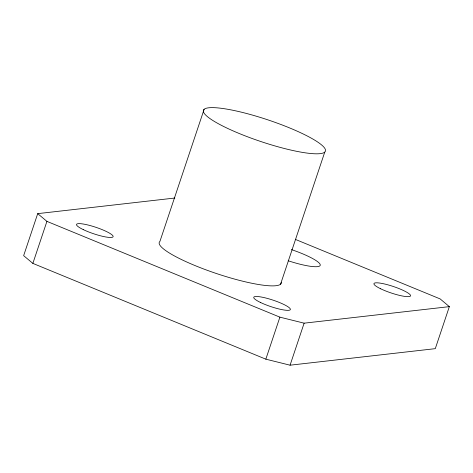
<?xml version="1.0" encoding="UTF-8"?>
<svg xmlns="http://www.w3.org/2000/svg" width="473" height="473" viewBox="0 0 473 473"><rect width="100%" height="100%" fill="white"/><g stroke="black" fill="none" stroke-linecap="round" stroke-linejoin="round"><path stroke-width="0.71" d="M174.862 198.027L37.71 213.642L23.65 255.662L32.862 263.39L265.838 359.173L290.067 365.191L435.29 348.66L449.35 306.64L440.138 298.912L295.3 239.362M32.862 263.39L46.922 221.37L37.71 213.642M204.117 109.328L159.927 241.396A64.316 11.387 18.5 0 0 215.25 273.128A64.316 11.387 18.5 0 0 281.346 282.564M280.56 284.184L324.75 152.117A64.316 11.387 18.5 0 0 242.726 112.503A64.316 11.387 18.5 0 0 225.822 127.544A64.316 11.387 18.5 0 0 324.75 152.117M265.838 359.173L279.898 317.152L304.127 323.171L449.35 306.64M290.067 365.191L304.127 323.171M46.922 221.37L279.898 317.152M291.386 249.59A32.803 5.806 18.5 0 1 320.221 265.318A32.803 5.806 18.5 0 1 288.181 260.765M380.659 288.778A19.298 3.417 18.5 0 0 410.339 296.151A19.298 3.417 18.5 0 0 385.732 284.267A19.298 3.417 18.5 0 0 380.659 288.778M260.475 302.46A19.298 3.417 18.5 0 0 290.156 309.833A19.298 3.417 18.5 0 0 265.548 297.949A19.298 3.417 18.5 0 0 260.475 302.46M83.236 229.594A19.298 3.417 18.5 0 0 112.911 236.967A19.298 3.417 18.5 0 0 88.303 225.083A19.298 3.417 18.5 0 0 83.236 229.594"/></g></svg>
